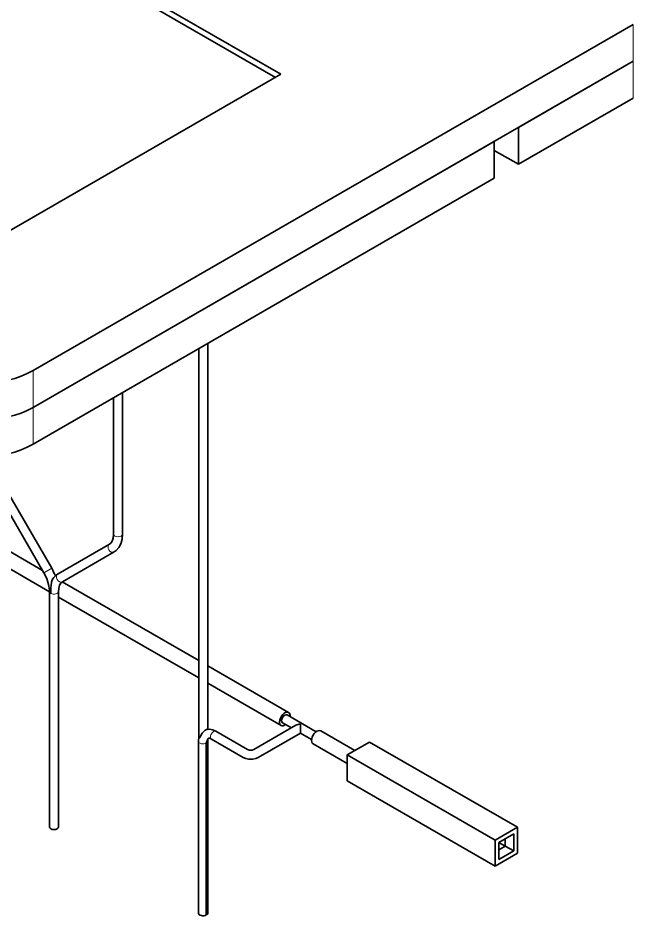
# Model space of a CAD drawing. Extents: x 428 to 891, y 189 to 670.
# Drawn here: x 767.1 to 808, y 578.6 to 638.3 of the extents above; entities that cross this region are included whole.
import ezdxf

# ---------------------------------------------------------------- set-up
doc = ezdxf.new("R2010")
doc.units = 0

msp = doc.modelspace()

# ---------------------------------------------------------------- linework, layer by layer
at = {"color": 7, "lineweight": 35}
for p, q in [((784.561, 634.594), (748.666, 655.318)), ((784.208, 634.39), (748.666, 654.91)), ((768.103, 614.893), (807.97, 637.91)), ((768.103, 612.444), (807.97, 635.461)), ((765.388, 623.524), (784.561, 634.594)), ((768.103, 612.444), (798.747, 630.136)), ((768.103, 609.994), (798.747, 627.686)), ((779.112, 616.35), (779.112, 590.445)), ((779.712, 616.697), (779.712, 591.049))]:
    msp.add_line(p, q, dxfattribs=at)
at = {"color": 7, "lineweight": 13, "ltscale": 0.061238}
for p, q in [((807.97, 635.461), (807.97, 637.91)), ((768.103, 612.444), (768.103, 614.893))]:
    msp.add_line(p, q, dxfattribs=at)
at = {"color": 7, "lineweight": 35, "ltscale": 0.219944}
for p, q in [((800.351, 631.062), (807.97, 635.461)), ((800.351, 628.612), (807.97, 633.011))]:
    msp.add_line(p, q, dxfattribs=at)
at = {"color": 7, "lineweight": 13, "ltscale": 0.061237}
for p, q in [((807.97, 635.461), (807.97, 633.011)), ((768.103, 612.444), (768.103, 609.994))]:
    msp.add_line(p, q, dxfattribs=at)
at = {"color": 7, "lineweight": 35, "ltscale": 0.061237}
for p, q in [((800.351, 628.612), (800.351, 631.062)), ((798.747, 627.686), (798.747, 630.136))]:
    msp.add_line(p, q, dxfattribs=at)
at = {"color": 7, "lineweight": 35, "ltscale": 0.046306}
msp.add_line((800.351, 628.612), (798.747, 629.538), dxfattribs=at)
at = {"color": 7, "lineweight": 35, "ltscale": 0.235382}
msp.add_line((774.055, 604.015), (774.055, 613.43), dxfattribs=at)
at = {"color": 7, "lineweight": 35, "ltscale": 0.226721}
msp.add_line((773.455, 604.015), (773.455, 613.084), dxfattribs=at)
at = {"color": 7, "lineweight": 35, "ltscale": 0.171431}
msp.add_line((765.395, 607.387), (768.824, 601.448), dxfattribs=at)
at = {"color": 7, "lineweight": 35, "ltscale": 0.17143}
msp.add_line((765.915, 607.687), (769.343, 601.748), dxfattribs=at)
at = {"color": 7, "lineweight": 35, "ltscale": 0.255333}
msp.add_line((759.884, 606.72), (768.729, 601.613), dxfattribs=at)
at = {"color": 7, "lineweight": 35, "ltscale": 0.268878}
for p, q in [((759.884, 605.565), (769.198, 600.188)), ((769.798, 599.841), (779.112, 594.464))]:
    msp.add_line(p, q, dxfattribs=at)
at = {"color": 7, "lineweight": 35, "ltscale": 0.098975}
for p, q in [((769.762, 601.38), (773.191, 603.359)), ((770.062, 600.86), (773.491, 602.84))]:
    msp.add_line(p, q, dxfattribs=at)
at = {"color": 7, "lineweight": 13, "ltscale": 0.001376}
msp.add_line((768.824, 601.448), (768.872, 601.476), dxfattribs=at)
at = {"color": 7, "lineweight": 13, "ltscale": 0.013623}
msp.add_line((768.872, 601.476), (769.343, 601.748), dxfattribs=at)
at = {"color": 7, "lineweight": 35, "ltscale": 0.261661}
msp.add_line((770.048, 600.852), (779.112, 595.618), dxfattribs=at)
at = {"color": 7, "lineweight": 35, "ltscale": 0.391338}
for p, q in [((769.198, 584.551), (769.198, 600.205)), ((769.798, 584.551), (769.798, 600.205))]:
    msp.add_line(p, q, dxfattribs=at)
at = {"color": 7, "lineweight": 35, "ltscale": 0.155076}
msp.add_line((779.712, 595.272), (785.084, 592.17), dxfattribs=at)
at = {"color": 7, "lineweight": 35, "ltscale": 0.140643}
msp.add_line((779.712, 594.117), (784.584, 591.304), dxfattribs=at)
at = {"color": 7, "lineweight": 35, "ltscale": 0.055758}
msp.add_line((786.916, 590.882), (784.984, 591.997), dxfattribs=at)
at = {"color": 7, "lineweight": 35, "ltscale": 0.080783}
msp.add_line((785.569, 591.313), (782.77, 589.698), dxfattribs=at)
at = {"color": 7, "lineweight": 35, "ltscale": 0.016879}
msp.add_line((785.269, 591.14), (784.684, 591.478), dxfattribs=at)
at = {"color": 7, "lineweight": 35, "ltscale": 0.012247}
for p, q in [((785.869, 591.385), (785.869, 590.895)), ((799.054, 583.528), (799.478, 583.283)), ((799.478, 583.773), (799.478, 583.283)), ((799.054, 583.038), (799.478, 583.283))]:
    msp.add_line(p, q, dxfattribs=at)
at = {"color": 7, "lineweight": 35, "ltscale": 0.060938}
for p, q in [((782.363, 589.698), (780.252, 590.916)), ((782.063, 589.178), (779.952, 590.397))]:
    msp.add_line(p, q, dxfattribs=at)
at = {"color": 7, "lineweight": 35, "ltscale": 0.080785}
msp.add_line((785.869, 590.794), (783.07, 589.178), dxfattribs=at)
at = {"color": 7, "lineweight": 35, "ltscale": 0.002536}
msp.add_line((785.869, 590.794), (785.869, 590.895), dxfattribs=at)
at = {"color": 7, "lineweight": 35, "ltscale": 0.021557}
msp.add_line((786.616, 590.363), (785.869, 590.794), dxfattribs=at)
at = {"color": 7, "lineweight": 35, "ltscale": 0.065393}
msp.add_line((789.481, 589.632), (787.216, 590.94), dxfattribs=at)
at = {"color": 7, "lineweight": 35, "ltscale": 0.285774}
for p, q in [((779.095, 590.248), (779.095, 578.817)), ((779.616, 590.131), (779.616, 578.7))]:
    msp.add_line(p, q, dxfattribs=at)
at = {"color": 7, "lineweight": 35, "ltscale": 0.288786}
msp.add_line((779.712, 590.379), (779.712, 578.827), dxfattribs=at)
at = {"color": 7, "lineweight": 35, "ltscale": 0.06539}
msp.add_line((788.981, 588.766), (786.716, 590.074), dxfattribs=at)
at = {"color": 7, "lineweight": 35, "ltscale": 0.042867}
for p, q in [((788.981, 589.343), (790.466, 590.201)), ((798.806, 583.671), (800.291, 584.528)), ((800.291, 582.813), (800.291, 584.528)), ((798.806, 583.671), (798.806, 581.956)), ((800.291, 582.813), (798.806, 581.956))]:
    msp.add_line(p, q, dxfattribs=at)
at = {"color": 7, "lineweight": 35, "ltscale": 0.283634}
for p, q in [((790.466, 590.201), (800.291, 584.528)), ((788.981, 589.343), (798.806, 583.671))]:
    msp.add_line(p, q, dxfattribs=at)
at = {"color": 7, "lineweight": 35, "ltscale": 0.042865}
msp.add_line((788.981, 589.343), (788.981, 587.629), dxfattribs=at)
at = {"color": 7, "lineweight": 35, "ltscale": 0.283635}
msp.add_line((788.981, 587.629), (798.806, 581.956), dxfattribs=at)
at = {"color": 7, "lineweight": 35, "ltscale": 0.028577}
for p, q in [((800.044, 584.099), (799.054, 583.528)), ((800.044, 584.099), (800.044, 582.956)), ((799.054, 582.385), (799.054, 583.528)), ((799.054, 582.385), (800.044, 582.956))]:
    msp.add_line(p, q, dxfattribs=at)
at = {"color": 7, "lineweight": 35, "ltscale": 0.01633}
msp.add_line((800.044, 582.956), (799.478, 583.283), dxfattribs=at)
at = {"color": 7, "lineweight": 35}
for points in [[(773.455, 604.015), (773.43, 603.753), (773.367, 603.562), (773.267, 603.418), (773.191, 603.359)], [(774.055, 604.015), (774.027, 603.679), (773.941, 603.377), (773.803, 603.125), (773.625, 602.933), (773.491, 602.84)], [(768.824, 601.448), (769.012, 601.065), (769.137, 600.679), (769.194, 600.316), (769.198, 600.205)], [(769.286, 600.082), (769.286, 600.127), (769.289, 600.461), (769.3, 600.634), (769.333, 600.838), (769.382, 600.983), (769.419, 601.051)], [(770.062, 600.86), (769.958, 600.772), (769.868, 600.618), (769.812, 600.406), (769.798, 600.205)], [(779.112, 590.445), (779.114, 590.445), (779.118, 590.446), (779.154, 590.474), (779.2, 590.542)], [(779.662, 591.042), (779.628, 591.031), (779.547, 590.981), (779.422, 590.871), (779.344, 590.778), (779.228, 590.592), (779.2, 590.542)], [(780.252, 590.916), (780.056, 591.006), (779.824, 591.052), (779.662, 591.042)], [(779.616, 590.131), (779.677, 590.268), (779.704, 590.349)], [(779.952, 590.397), (779.834, 590.447), (779.774, 590.452), (779.724, 590.41), (779.704, 590.349)], [(782.063, 589.178), (782.237, 589.102), (782.423, 589.062), (782.71, 589.062), (782.897, 589.102), (783.07, 589.178)]]:
    msp.add_lwpolyline(points, dxfattribs=at)
for centre, radius, start, end in [((766.143, 599.898), 3.697, 21.42741, 30.03812), ((770.273, 600.506), 1.012, 120.30966, 147.45627), ((785.855, 590.769), 0.616, 88.71395, 117.71189), ((780.24, 590.25), 1.145, 170.16431, 180.06114), ((782.567, 590.143), 0.491, 245.46296, 294.53704)]:
    msp.add_arc(centre, radius, start, end, dxfattribs=at)
for centre, major_axis, start_param, end_param in [((764.568, 616.934), (5, 0), 3.926991, 5.497787), ((764.568, 614.485), (5, 0), 3.926991, 5.497787), ((764.568, 614.485), (5, 0), 3.926991, 5.497787), ((764.568, 612.035), (5, 0), 3.926991, 5.497787), ((784.834, 591.737), (-0.25, -0.433), 3.141593, 5.497787), ((784.834, 591.737), (-0.15, -0.26), 3.141564, 6.283156), ((784.834, 591.737), (-0.25, -0.433), 2.215974, 3.141593), ((784.834, 591.737), (-0.25, -0.433), 5.497787, 6.283185), ((784.834, 591.737), (-0.25, -0.433), 0, 0.925616), ((786.966, 590.507), (0.25, 0.433), 6.283185, 9.424778), ((769.498, 584.551), (0.3, 0), 3.141593, 6.283185), ((779.395, 578.817), (-0.3, 0), 0.000098, 2.396002), ((779.412, 578.827), (-0.3, 0), 2.316387, 3.14169)]:
    msp.add_ellipse(centre, major_axis=major_axis, ratio=0.57735, start_param=start_param, end_param=end_param, dxfattribs=at)
at = {"color": 7, "lineweight": 13}
for centre, major_axis, ratio, start_param, end_param in [((773.755, 604.015), (0.3, 0), 0.57735, 3.141593, 6.283185), ((773.341, 603.1), (0.15, -0.26), 0.816497, 3.141593, 6.283185), ((769.912, 601.12), (0.15, -0.26), 0.816497, 3.141593, 6.283185), ((769.498, 600.205), (-0.3, 0), 0.57735, 6.283185, 7.068583), ((769.498, 600.205), (0.3, 0), 0.57735, 3.926991, 6.283185), ((780.102, 590.657), (0.15, 0.26), 0.57735, 6.283185, 9.424778), ((779.395, 590.248), (-0.3, 0), 0.57735, 0.000098, 2.396002)]:
    msp.add_ellipse(centre, major_axis=major_axis, ratio=ratio, start_param=start_param, end_param=end_param, dxfattribs=at)

doc.saveas('drawing.dxf')
